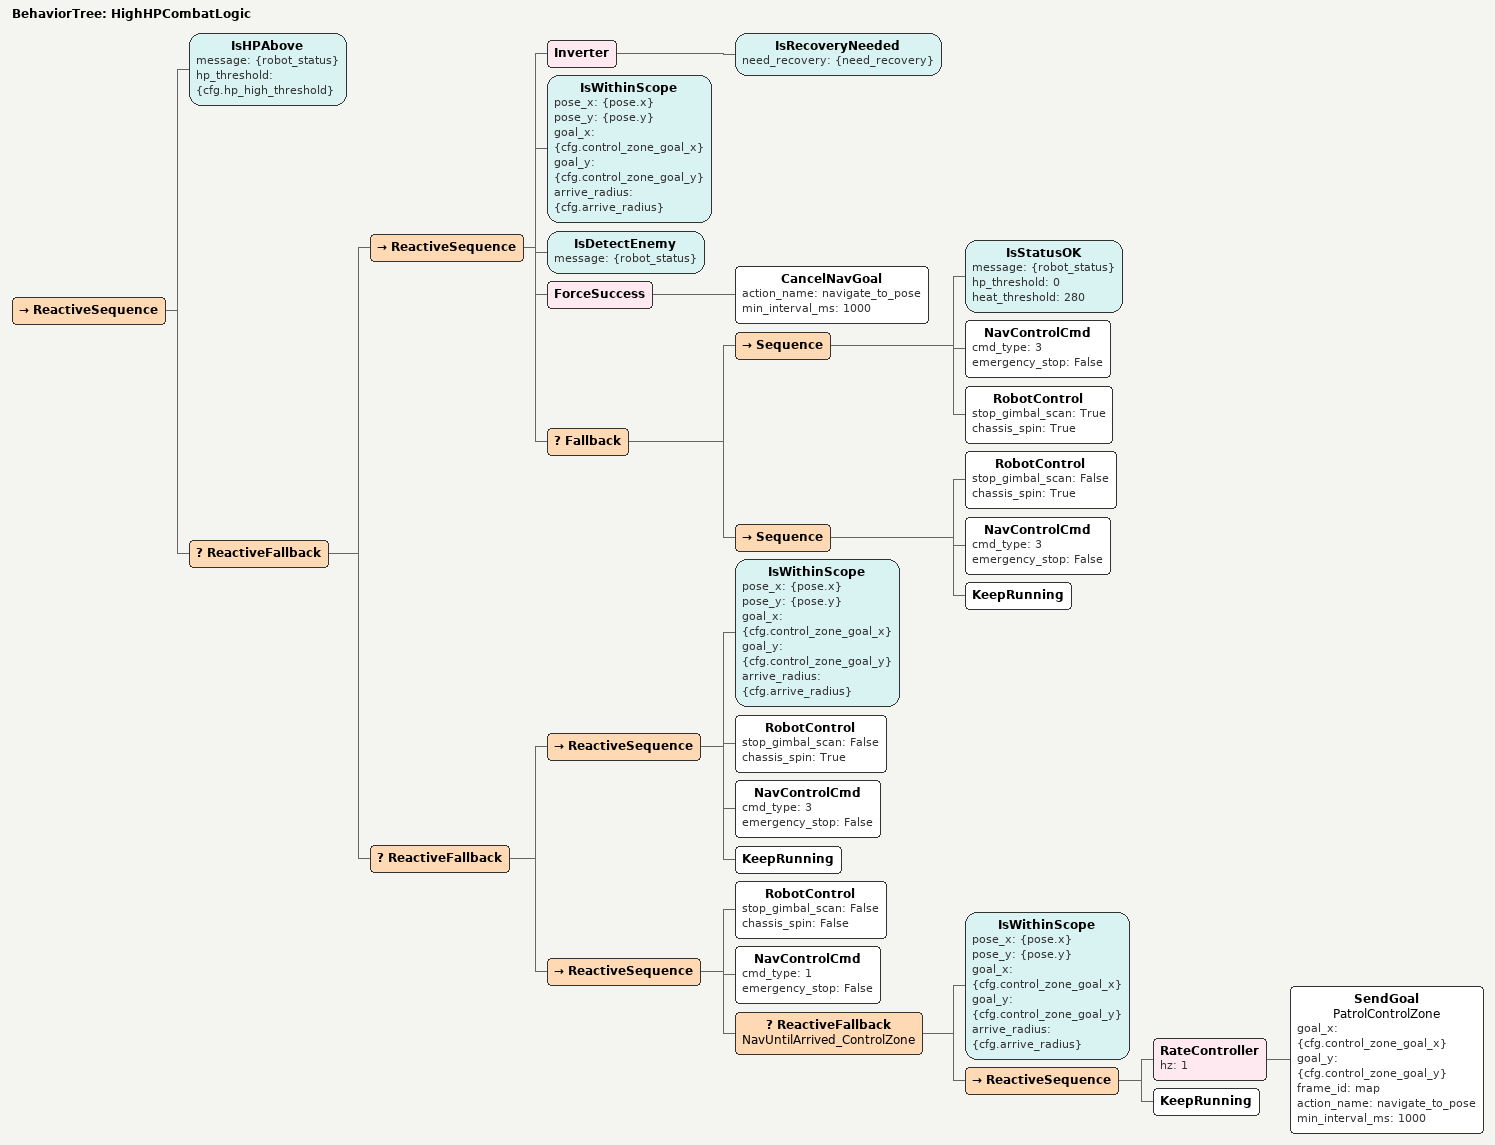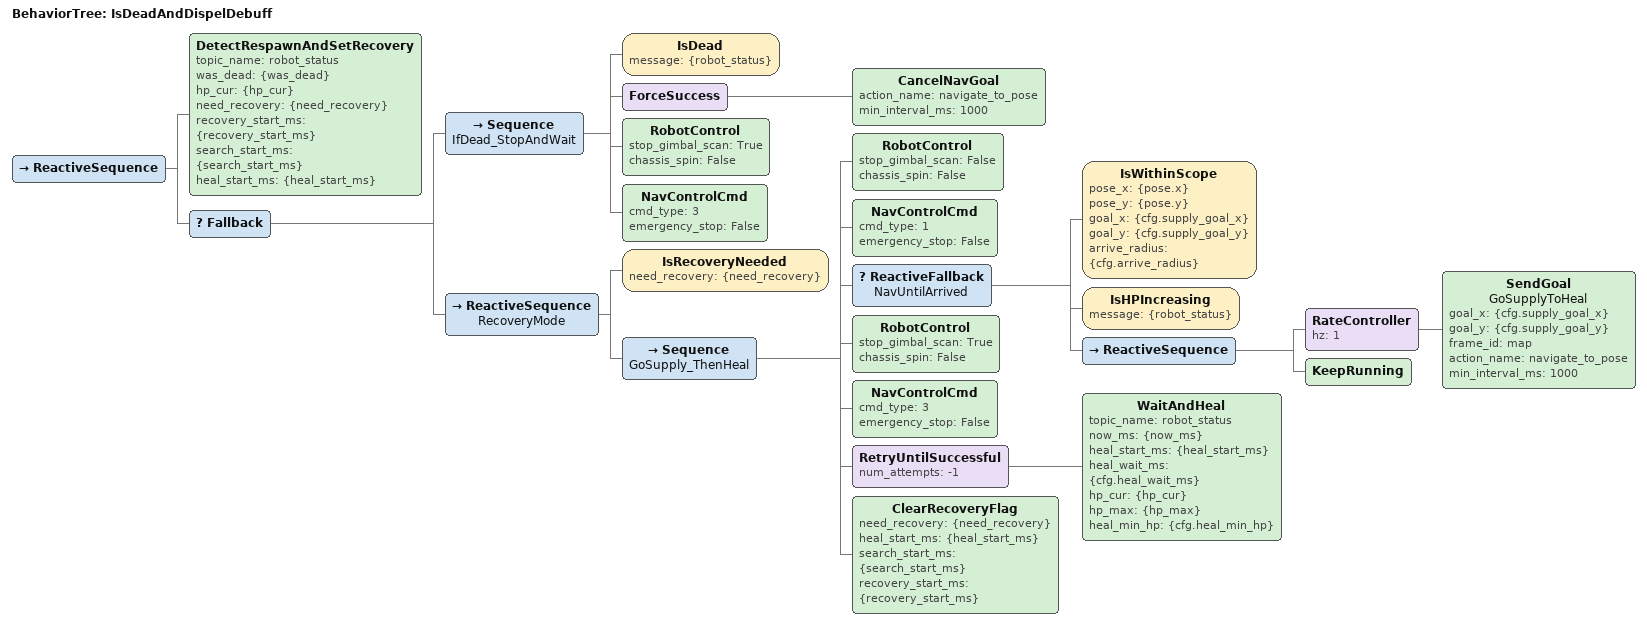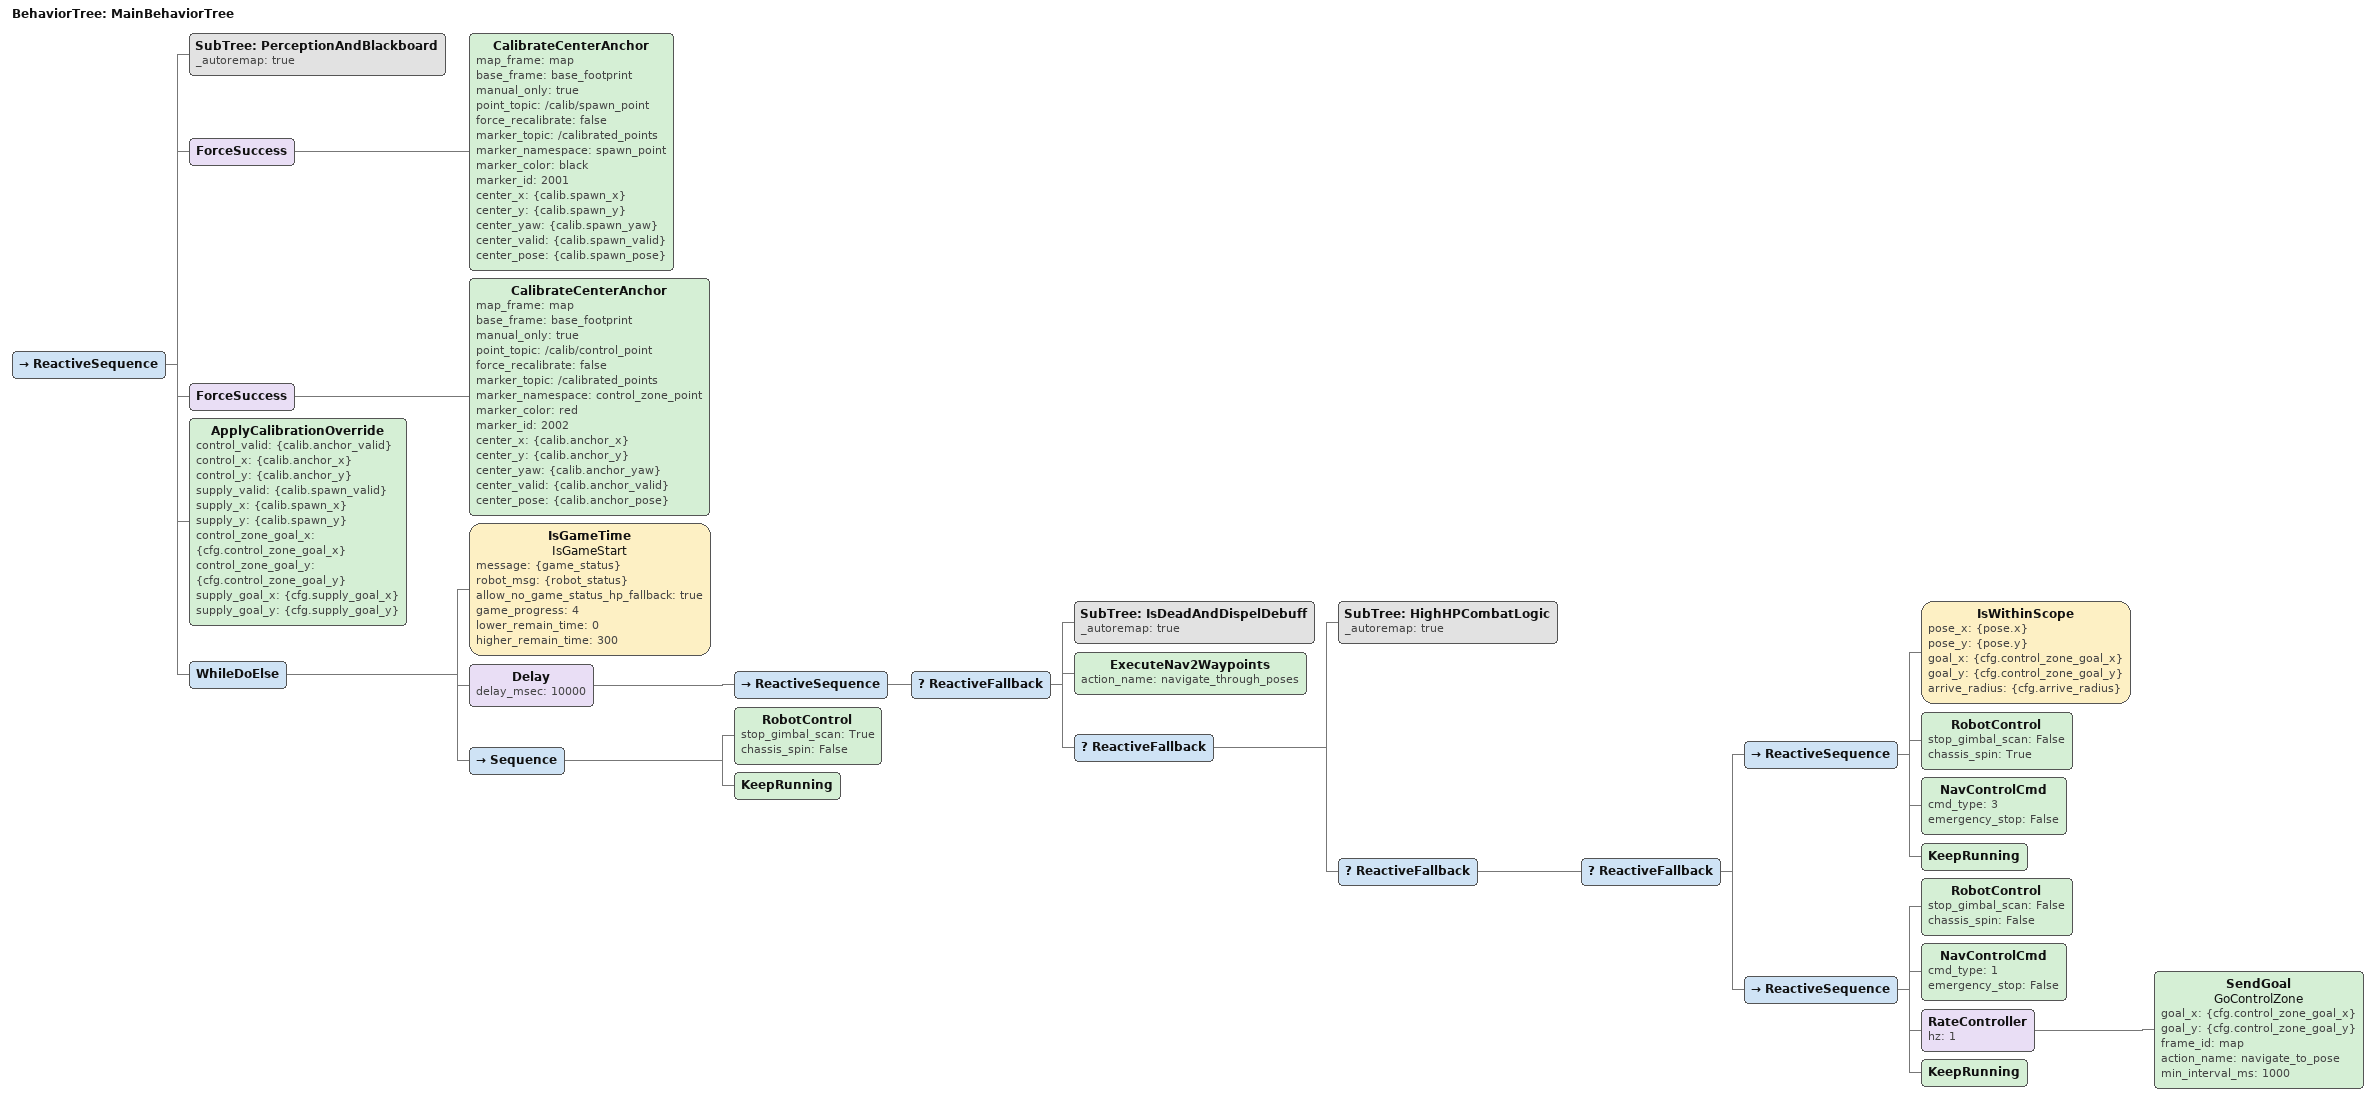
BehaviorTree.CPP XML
<?xml version="1.0" encoding="UTF-8"?>
<root BTCPP_format="4"
      main_tree_to_execute="MainBehaviorTree">

    <include path="perception_and_blackboard.xml"/>

    <!-- ════════════════════════════════════════════════════════════════
         高血量战斗子树（无脱困版）
         ════════════════════════════════════════════════════════════════ -->
    <BehaviorTree ID="HighHPCombatLogic">
        <ReactiveSequence>
            <IsHPAbove message="{robot_status}" hp_threshold="{cfg.hp_high_threshold}"/>

            <ReactiveFallback>
                <!-- 分支 A: 靠近控制区 + 非回家模式 + 检测到敌人 → 交战 -->
                <ReactiveSequence>
                    <Inverter>
                        <IsRecoveryNeeded need_recovery="{need_recovery}"/>
                    </Inverter>
                    <IsWithinScope pose_x="{pose.x}" pose_y="{pose.y}"
                                   goal_x="{cfg.control_zone_goal_x}" goal_y="{cfg.control_zone_goal_y}"
                                   arrive_radius="{cfg.arrive_radius}"/>
                    <IsDetectEnemy message="{robot_status}"/>

                    <ForceSuccess>
                        <CancelNavGoal action_name="navigate_to_pose" min_interval_ms="1000"/>
                    </ForceSuccess>

                    <Fallback>
                        <!-- A-1: 热量安全 → 刹车+停云台让自瞄接管+小陀螺 -->
                        <Sequence>
                            <IsStatusOK message="{robot_status}"
                                        hp_threshold="0"
                                        heat_threshold="280"/>
                            <NavControlCmd cmd_type="3" emergency_stop="False"/>
                            <RobotControl stop_gimbal_scan="True"
                                          chassis_spin="True"/>
                        </Sequence>
                        <!-- A-2: 热量过高 → 小陀螺闪避等冷却 -->
                        <Sequence>
                            <RobotControl stop_gimbal_scan="False"
                                          chassis_spin="True"/>
                            <NavControlCmd cmd_type="3" emergency_stop="False"/>
                            <KeepRunning/>
                        </Sequence>
                    </Fallback>
                </ReactiveSequence>

                <!-- 分支 B: 未检测到敌人 → 巡逻+占控制区 -->
                <ReactiveFallback>
                    <!-- B-1: 已到达控制区 → 站定搜敌 -->
                    <ReactiveSequence>
                        <IsWithinScope pose_x="{pose.x}" pose_y="{pose.y}"
                                       goal_x="{cfg.control_zone_goal_x}" goal_y="{cfg.control_zone_goal_y}"
                                       arrive_radius="{cfg.arrive_radius}"/>
                        <RobotControl stop_gimbal_scan="False" chassis_spin="True"/>
                        <NavControlCmd cmd_type="3" emergency_stop="False"/>
                        <KeepRunning/>
                    </ReactiveSequence>

                    <!-- B-2: 未到达 → 直接导航前往控制区 -->
                    <ReactiveSequence>
                        <RobotControl stop_gimbal_scan="False" chassis_spin="False"/>
                        <NavControlCmd cmd_type="1" emergency_stop="False"/>
                        <ReactiveFallback name="NavUntilArrived_ControlZone">
                            <IsWithinScope pose_x="{pose.x}" pose_y="{pose.y}"
                                           goal_x="{cfg.control_zone_goal_x}" goal_y="{cfg.control_zone_goal_y}"
                                           arrive_radius="{cfg.arrive_radius}"/>
                            <ReactiveSequence>
                                <RateController hz="1">
                                    <SendGoal name="PatrolControlZone"
                                              goal_x="{cfg.control_zone_goal_x}"
                                              goal_y="{cfg.control_zone_goal_y}"
                                              frame_id="map"
                                              action_name="navigate_to_pose" min_interval_ms="1000"/>
                                </RateController>
                                <KeepRunning/>
                            </ReactiveSequence>
                        </ReactiveFallback>
                    </ReactiveSequence>
                </ReactiveFallback>

            </ReactiveFallback>
        </ReactiveSequence>
    </BehaviorTree>

    <!-- ════════════════════════════════════════════════════════════════
         死亡/恢复子树（无脱困版）
         ════════════════════════════════════════════════════════════════ -->
    <BehaviorTree ID="IsDeadAndDispelDebuff">
        <ReactiveSequence>

            <!-- 0. 每次 tick 都执行：持续跟踪 was_dead / 检测复活沿 -->
            <DetectRespawnAndSetRecovery
                topic_name="robot_status"
                was_dead="{was_dead}"
                hp_cur="{hp_cur}"
                need_recovery="{need_recovery}"
                recovery_start_ms="{recovery_start_ms}"
                search_start_ms="{search_start_ms}"
                heal_start_ms="{heal_start_ms}"/>

            <Fallback>

                <!-- A. 战亡：取消导航+停车等待复活 -->
                <Sequence name="IfDead_StopAndWait">
                    <IsDead message="{robot_status}"/>
                    <ForceSuccess>
                        <CancelNavGoal action_name="navigate_to_pose" min_interval_ms="1000"/>
                    </ForceSuccess>
                    <RobotControl stop_gimbal_scan="True"
                                  chassis_spin="False"/>
                    <NavControlCmd cmd_type="3"
                                   emergency_stop="False"/>
                </Sequence>

                <!-- B. 恢复模式：复活后强制回补给区并回血 -->
                <ReactiveSequence name="RecoveryMode">

                    <IsRecoveryNeeded need_recovery="{need_recovery}"/>

                    <Sequence name="GoSupply_ThenHeal">

                            <!-- 0. 关闭小陀螺 -->
                            <RobotControl stop_gimbal_scan="False"
                                          chassis_spin="False"/>

                            <!-- 1. 启动导航模式 -->
                            <NavControlCmd cmd_type="1" emergency_stop="False"/>

                            <!-- 2. 导航到补给区（直接 SendGoal，无脱困） -->
                            <ReactiveFallback name="NavUntilArrived">
                                <IsWithinScope pose_x="{pose.x}" pose_y="{pose.y}"
                                               goal_x="{cfg.supply_goal_x}" goal_y="{cfg.supply_goal_y}"
                                               arrive_radius="{cfg.arrive_radius}"/>
                                <IsHPIncreasing message="{robot_status}"/>
                                <ReactiveSequence>
                                    <RateController hz="1">
                                        <SendGoal name="GoSupplyToHeal"
                                                  goal_x="{cfg.supply_goal_x}"
                                                  goal_y="{cfg.supply_goal_y}"
                                                  frame_id="map"
                                                  action_name="navigate_to_pose" min_interval_ms="1000"/>
                                    </RateController>
                                    <KeepRunning/>
                                </ReactiveSequence>
                            </ReactiveFallback>

                            <!-- 3. 到达后刹车 -->
                            <RobotControl stop_gimbal_scan="True"
                                          chassis_spin="False"/>
                            <NavControlCmd cmd_type="3"
                                           emergency_stop="False"/>

                            <!-- 4. 等待回血 -->
                            <RetryUntilSuccessful num_attempts="-1">
                                <WaitAndHeal
                                    topic_name="robot_status"
                                    now_ms="{now_ms}"
                                    heal_start_ms="{heal_start_ms}"
                                    heal_wait_ms="{cfg.heal_wait_ms}"
                                    hp_cur="{hp_cur}"
                                    hp_max="{hp_max}"
                                    heal_min_hp="{cfg.heal_min_hp}"/>
                            </RetryUntilSuccessful>

                            <!-- 5. 退出恢复模式 -->
                            <ClearRecoveryFlag
                                need_recovery="{need_recovery}"
                                heal_start_ms="{heal_start_ms}"
                                search_start_ms="{search_start_ms}"
                                recovery_start_ms="{recovery_start_ms}"/>

                    </Sequence>

                </ReactiveSequence>

            </Fallback>

        </ReactiveSequence>
    </BehaviorTree>

    <!-- ════════════════════════════════════════════════════════════════
         主行为树（无脱困版）
         ════════════════════════════════════════════════════════════════ -->
    <BehaviorTree ID="MainBehaviorTree">
        <ReactiveSequence>
            <!-- 订阅数据并写入黑板 -->
            <SubTree ID="PerceptionAndBlackboard" _autoremap="true"/>

            <ForceSuccess>
                <CalibrateCenterAnchor map_frame="map"
                                       base_frame="base_footprint"
                                       manual_only="true"
                                       point_topic="/calib/spawn_point"
                                       force_recalibrate="false"
                                       marker_topic="/calibrated_points"
                                       marker_namespace="spawn_point"
                                       marker_color="black"
                                       marker_id="2001"
                                       center_x="{calib.spawn_x}"
                                       center_y="{calib.spawn_y}"
                                       center_yaw="{calib.spawn_yaw}"
                                       center_valid="{calib.spawn_valid}"
                                       center_pose="{calib.spawn_pose}"/>
            </ForceSuccess>

            <ForceSuccess>
                <CalibrateCenterAnchor map_frame="map"
                                       base_frame="base_footprint"
                                       manual_only="true"
                                       point_topic="/calib/control_point"
                                       force_recalibrate="false"
                                       marker_topic="/calibrated_points"
                                       marker_namespace="control_zone_point"
                                       marker_color="red"
                                       marker_id="2002"
                                       center_x="{calib.anchor_x}"
                                       center_y="{calib.anchor_y}"
                                       center_yaw="{calib.anchor_yaw}"
                                       center_valid="{calib.anchor_valid}"
                                       center_pose="{calib.anchor_pose}"/>
            </ForceSuccess>

            <!-- 标定覆盖 -->
            <ApplyCalibrationOverride
                control_valid="{calib.anchor_valid}"
                control_x="{calib.anchor_x}"
                control_y="{calib.anchor_y}"
                supply_valid="{calib.spawn_valid}"
                supply_x="{calib.spawn_x}"
                supply_y="{calib.spawn_y}"
                control_zone_goal_x="{cfg.control_zone_goal_x}"
                control_zone_goal_y="{cfg.control_zone_goal_y}"
                supply_goal_x="{cfg.supply_goal_x}"
                supply_goal_y="{cfg.supply_goal_y}"/>

            <WhileDoElse>
                <IsGameTime name="IsGameStart"
                        message="{game_status}"
                        robot_msg="{robot_status}"
                    allow_no_game_status_hp_fallback="true"
                        game_progress="4"
                        lower_remain_time="0"
                        higher_remain_time="300"/>
                <!-- 比赛开始后等待 10 秒再执行决策 -->
                <Delay delay_msec="10000">
                <ReactiveSequence>
                    <!-- 无脱困分支，直接进入战术逻辑 -->

                    <ReactiveFallback>
                        <!-- 判断战亡/低血量 -->
                        <SubTree ID="IsDeadAndDispelDebuff" _autoremap="true"/>
                        <ExecuteNav2Waypoints action_name="navigate_through_poses"/>
                        <!-- 存活 → 战斗/占点 -->
                        <ReactiveFallback>
                            <!-- 高血量战斗逻辑 -->
                            <SubTree ID="HighHPCombatLogic" _autoremap="true"/>

                            <!-- 非战斗时刻占点：直接导航控制区 -->
                            <ReactiveFallback>
                                <ReactiveFallback>
                                    <!-- 已到达控制区 → 站定搜敌 -->
                                    <ReactiveSequence>
                                        <IsWithinScope pose_x="{pose.x}" pose_y="{pose.y}"
                                                       goal_x="{cfg.control_zone_goal_x}"
                                                       goal_y="{cfg.control_zone_goal_y}"
                                                       arrive_radius="{cfg.arrive_radius}"/>
                                        <RobotControl stop_gimbal_scan="False" chassis_spin="True"/>
                                        <NavControlCmd cmd_type="3" emergency_stop="False"/>
                                        <KeepRunning/>
                                    </ReactiveSequence>

                                    <!-- 未到达 → 导航前往控制区 -->
                                    <ReactiveSequence>
                                        <RobotControl stop_gimbal_scan="False" chassis_spin="False"/>
                                        <NavControlCmd cmd_type="1" emergency_stop="False"/>
                                        <RateController hz="1">
                                            <SendGoal name="GoControlZone"
                                                      goal_x="{cfg.control_zone_goal_x}"
                                                      goal_y="{cfg.control_zone_goal_y}"
                                                      frame_id="map"
                                                      action_name="navigate_to_pose" min_interval_ms="1000"/>
                                        </RateController>
                                        <KeepRunning/>
                                    </ReactiveSequence>
                                </ReactiveFallback>
                            </ReactiveFallback>

                        </ReactiveFallback>
                    </ReactiveFallback>
                </ReactiveSequence>
                </Delay>
                <!-- 非比赛阶段 -->
                <Sequence>
                    <RobotControl stop_gimbal_scan="True" chassis_spin="False"/>
                    <KeepRunning/>
                </Sequence>
            </WhileDoElse>
        </ReactiveSequence>
    </BehaviorTree>

    <!-- TreeNodesModel（仅保留精简版使用到的节点） -->
</root>
